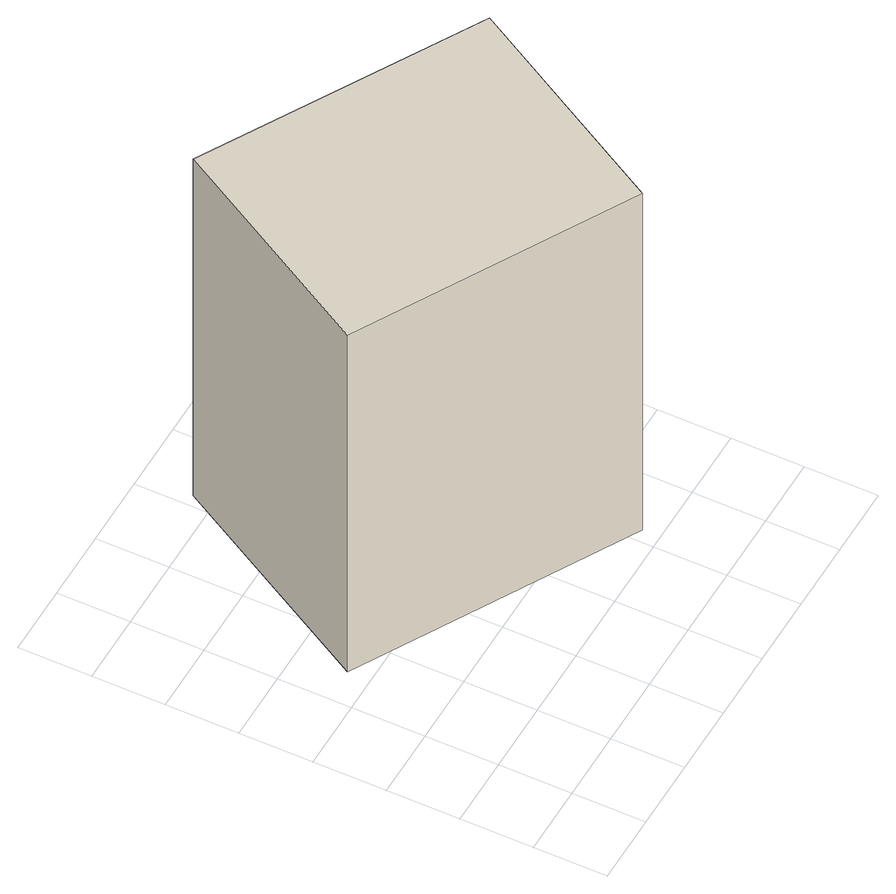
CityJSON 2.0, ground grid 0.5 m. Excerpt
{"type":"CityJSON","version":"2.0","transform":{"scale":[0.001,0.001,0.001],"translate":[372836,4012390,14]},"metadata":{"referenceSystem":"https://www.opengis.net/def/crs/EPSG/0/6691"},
"CityObjects":{
"building1":{"type":"Building","attributes":{"枝番":1,"利根川水系渡良瀬川洪水浸水想定区域（計画規模）.規模":"L1","利根川水系渡良瀬川洪水浸水想定区域（計画規模）.浸水ランク":"2","利根川水系渡良瀬川洪水浸水想定区域（計画規模）.浸水深":2.19,"利根川水系渡良瀬川洪水浸水想定区域（計画規模）.継続時間":66.6,"利根川水系渡良瀬川洪水浸水想定区域（想定最大規模）.規模":"L2","利根川水系渡良瀬川洪水浸水想定区域（想定最大規模）.浸水ランク":"3","利根川水系渡良瀬川洪水浸水想定区域（想定最大規模）.浸水深":3.47,"利根川水系渡良瀬川洪水浸水想定区域（想定最大規模）.継続時間":278.4,"利根川水系矢場川洪水浸水想定区域（想定最大規模）.規模":"L2","利根川水系矢場川洪水浸水想定区域（想定最大規模）.浸水ランク":"2","利根川水系矢場川洪水浸水想定区域（想定最大規模）.浸水深":0.87,"利根川水系矢場川洪水浸水想定区域（想定最大規模）.継続時間":7.1,"利根川水系多々良川洪水浸水想定区域（想定最大規模）.規模":"L2","利根川水系多々良川洪水浸水想定区域（想定最大規模）.浸水ランク":"2","利根川水系多々良川洪水浸水想定区域（想定最大規模）.浸水深":0.57,"利根川水系利根川洪水浸水想定区域（計画規模）.規模":"L1","利根川水系利根川洪水浸水想定区域（計画規模）.浸水ランク":"3","利根川水系利根川洪水浸水想定区域（計画規模）.浸水深":4.4,"利根川水系利根川洪水浸水想定区域（想定最大規模）.規模":"L2","利根川水系利根川洪水浸水想定区域（想定最大規模）.浸水ランク":"4","利根川水系利根川洪水浸水想定区域（想定最大規模）.浸水深":6.63,"BuildingDetails.prefecture":"10","BuildingDetails.city":"10207"},"geometry":[{"type":"Solid","lod":"1","boundaries":[[[[0,1,2,3]],[[2,4,5,3]],[[1,6,4,2]],[[0,7,6,1]],[[3,5,7,0]],[[4,6,7,5]]]]}]}
},
"vertices":[
[247,1656,630],[1085,3146,630],[2932,2104,630],[2094,624,630],[2932,2104,3630],[2094,624,3630],[1085,3146,3630],[247,1656,3630]
]}
